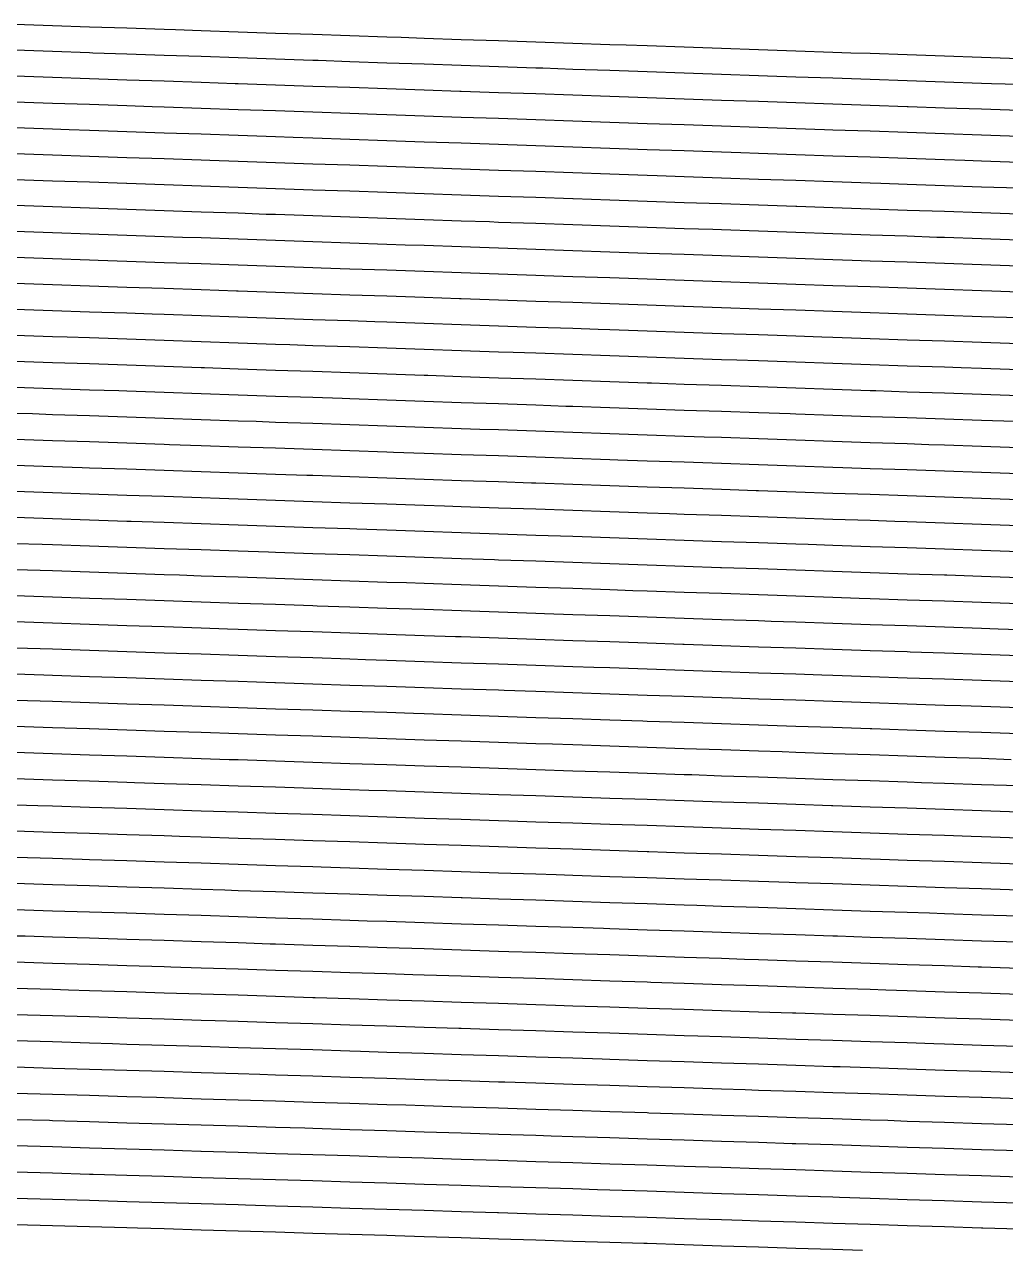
# Model space of a CAD drawing. Header units: metres. Extents: x 228 to 3387, y 31 to 162.
# Drawn here: x 2151.1 to 2234.6, y 32.7 to 137 of the extents above; entities that cross this region are included whole.
import ezdxf

# ---------------------------------------------------------------- set-up
doc = ezdxf.new("R2010")
doc.units = ezdxf.units.M
for name, color, linetype in [('Vs_1000', 7, 'Continuous'), ('Vs_1025', 7, 'Continuous'), ('Vs_1050', 7, 'Continuous'), ('Vs_1075', 7, 'Continuous'), ('Vs_1100', 7, 'Continuous'), ('Vs_1125', 7, 'Continuous'), ('Vs_1150', 7, 'Continuous'), ('Vs_1175', 7, 'Continuous'), ('Vs_1200', 7, 'Continuous'), ('Vs_1225', 7, 'Continuous'), ('Vs_1250', 7, 'Continuous'), ('Vs_1275', 7, 'Continuous'), ('Vs_1300', 7, 'Continuous'), ('Vs_1325', 7, 'Continuous'), ('Vs_1350', 7, 'Continuous'), ('Vs_1375', 7, 'Continuous'), ('Vs_1400', 7, 'Continuous'), ('Vs_1425', 7, 'Continuous'), ('Vs_1450', 7, 'Continuous'), ('Vs_1475', 7, 'Continuous'), ('Vs_1500', 7, 'Continuous'), ('Vs_1525', 7, 'Continuous'), ('Vs_1550', 7, 'Continuous'), ('Vs_400', 7, 'Continuous'), ('Vs_425', 7, 'Continuous'), ('Vs_450', 7, 'Continuous'), ('Vs_475', 7, 'Continuous'), ('Vs_500', 7, 'Continuous'), ('Vs_525', 7, 'Continuous'), ('Vs_550', 7, 'Continuous'), ('Vs_575', 7, 'Continuous'), ('Vs_600', 7, 'Continuous'), ('Vs_625', 7, 'Continuous'), ('Vs_650', 7, 'Continuous'), ('Vs_675', 7, 'Continuous'), ('Vs_700', 7, 'Continuous'), ('Vs_725', 7, 'Continuous'), ('Vs_750', 7, 'Continuous'), ('Vs_775', 7, 'Continuous'), ('Vs_800', 7, 'Continuous'), ('Vs_825', 7, 'Continuous'), ('Vs_850', 7, 'Continuous'), ('Vs_875', 7, 'Continuous'), ('Vs_900', 7, 'Continuous'), ('Vs_925', 7, 'Continuous'), ('Vs_950', 7, 'Continuous'), ('Vs_975', 7, 'Continuous')]:
    doc.layers.add(name, color=color, linetype=linetype)

msp = doc.modelspace()

# ---------------------------------------------------------------- linework, layer by layer
at = {"layer": 'Vs_1000'}
msp.add_lwpolyline([(2235.72, 81.08), (2232.56, 81.19), (2229.4, 81.3), (2226.23, 81.4), (2223.07, 81.51), (2219.91, 81.62), (2218.96, 81.65), (2216.75, 81.72), (2213.59, 81.83), (2210.42, 81.94), (2207.26, 82.04), (2204.1, 82.15), (2200.94, 82.26), (2199.57, 82.3), (2197.78, 82.36), (2194.62, 82.47), (2191.45, 82.57), (2188.29, 82.68), (2185.13, 82.79), (2181.97, 82.89), (2180.15, 82.95), (2178.81, 83), (2175.65, 83.11), (2172.48, 83.21), (2169.32, 83.32), (2166.16, 83.42), (2163, 83.53), (2160.64, 83.61), (2159.84, 83.63), (2156.67, 83.74), (2153.51, 83.85), (2150.35, 83.95)], dxfattribs=at)
at = {"layer": 'Vs_1025'}
msp.add_lwpolyline([(2235.72, 78.87), (2232.56, 78.98), (2230.79, 79.04), (2229.4, 79.08), (2226.23, 79.19), (2223.07, 79.3), (2219.91, 79.4), (2216.75, 79.51), (2213.59, 79.61), (2211.38, 79.69), (2210.42, 79.72), (2207.26, 79.83), (2204.1, 79.93), (2200.94, 80.04), (2197.78, 80.15), (2194.62, 80.25), (2191.94, 80.34), (2191.45, 80.36), (2188.29, 80.46), (2185.13, 80.57), (2181.97, 80.68), (2178.81, 80.78), (2175.65, 80.89), (2172.48, 80.99), (2172.43, 80.99), (2169.32, 81.1), (2166.16, 81.2), (2163, 81.31), (2159.84, 81.41), (2156.67, 81.52), (2153.51, 81.62), (2152.77, 81.65), (2150.35, 81.73)], dxfattribs=at)
at = {"layer": 'Vs_1050'}
msp.add_lwpolyline([(2235.72, 76.66), (2232.56, 76.76), (2229.4, 76.87), (2226.23, 76.97), (2223.22, 77.08), (2223.07, 77.08), (2219.91, 77.19), (2216.75, 77.29), (2213.59, 77.4), (2210.42, 77.5), (2207.26, 77.61), (2204.1, 77.72), (2203.75, 77.73), (2200.94, 77.82), (2197.78, 77.93), (2194.62, 78.03), (2191.45, 78.14), (2188.29, 78.25), (2185.13, 78.35), (2184.23, 78.38), (2181.97, 78.46), (2178.81, 78.56), (2175.65, 78.67), (2172.48, 78.77), (2169.32, 78.88), (2166.16, 78.98), (2164.6, 79.04), (2163, 79.09), (2159.84, 79.19), (2156.67, 79.3), (2153.51, 79.4), (2150.35, 79.5)], dxfattribs=at)
at = {"layer": 'Vs_1075'}
msp.add_lwpolyline([(2235.08, 74.46), (2232.56, 74.55), (2229.4, 74.65), (2226.23, 74.76), (2223.07, 74.86), (2219.91, 74.97), (2216.75, 75.08), (2215.59, 75.12), (2213.59, 75.18), (2210.42, 75.29), (2207.26, 75.39), (2204.1, 75.5), (2200.94, 75.61), (2197.78, 75.71), (2196.06, 75.77), (2194.62, 75.82), (2191.45, 75.92), (2188.29, 76.03), (2185.13, 76.13), (2181.97, 76.24), (2178.81, 76.34), (2176.44, 76.42), (2175.65, 76.45), (2172.48, 76.55), (2169.32, 76.66), (2166.16, 76.76), (2163, 76.87), (2159.84, 76.97), (2156.67, 77.07), (2156.64, 77.08), (2153.51, 77.18), (2150.35, 77.28)], dxfattribs=at)
at = {"layer": 'Vs_1100'}
msp.add_lwpolyline([(2235.72, 72.23), (2232.56, 72.33), (2229.4, 72.44), (2227.46, 72.5), (2226.23, 72.54), (2223.07, 72.65), (2219.91, 72.75), (2216.75, 72.86), (2213.59, 72.97), (2210.42, 73.07), (2207.91, 73.16), (2207.26, 73.18), (2204.1, 73.28), (2200.94, 73.39), (2197.78, 73.49), (2194.62, 73.6), (2191.45, 73.7), (2188.29, 73.81), (2188.29, 73.81), (2185.13, 73.91), (2181.97, 74.02), (2178.81, 74.12), (2175.65, 74.23), (2172.48, 74.33), (2169.32, 74.44), (2168.53, 74.46), (2166.16, 74.54), (2163, 74.64), (2159.84, 74.75), (2156.67, 74.85), (2153.51, 74.95), (2150.35, 75.06)], dxfattribs=at)
at = {"layer": 'Vs_1125'}
msp.add_lwpolyline([(2235.72, 70.01), (2232.56, 70.12), (2229.4, 70.22), (2226.23, 70.33), (2223.07, 70.43), (2219.91, 70.54), (2219.78, 70.54), (2216.75, 70.64), (2213.59, 70.75), (2210.42, 70.85), (2207.26, 70.96), (2204.1, 71.07), (2200.94, 71.17), (2200.16, 71.2), (2197.78, 71.28), (2194.62, 71.38), (2191.45, 71.48), (2188.29, 71.59), (2185.13, 71.69), (2181.97, 71.8), (2180.43, 71.85), (2178.81, 71.9), (2175.65, 72.01), (2172.48, 72.11), (2169.32, 72.21), (2166.16, 72.32), (2163, 72.42), (2160.49, 72.5), (2159.84, 72.52), (2156.67, 72.63), (2153.51, 72.73), (2150.35, 72.83)], dxfattribs=at)
at = {"layer": 'Vs_1150'}
msp.add_lwpolyline([(2235.72, 67.79), (2232.56, 67.9), (2231.68, 67.93), (2229.4, 68.01), (2226.23, 68.11), (2223.07, 68.22), (2219.91, 68.32), (2216.75, 68.43), (2213.59, 68.53), (2212.05, 68.58), (2210.42, 68.64), (2207.26, 68.74), (2204.1, 68.85), (2200.94, 68.95), (2197.78, 69.06), (2194.62, 69.16), (2192.34, 69.24), (2191.45, 69.27), (2188.29, 69.37), (2185.13, 69.47), (2181.97, 69.58), (2178.81, 69.68), (2175.65, 69.79), (2172.48, 69.89), (2172.45, 69.89), (2169.32, 69.99), (2166.16, 70.09), (2163, 70.2), (2159.84, 70.3), (2156.67, 70.4), (2153.51, 70.5), (2152.27, 70.54), (2150.35, 70.6)], dxfattribs=at)
at = {"layer": 'Vs_1175'}
msp.add_lwpolyline([(2235.72, 65.58), (2232.56, 65.68), (2229.4, 65.79), (2226.23, 65.89), (2223.96, 65.97), (2223.07, 66), (2219.91, 66.1), (2216.75, 66.21), (2213.59, 66.31), (2210.42, 66.42), (2207.26, 66.52), (2204.25, 66.62), (2204.1, 66.63), (2200.94, 66.73), (2197.78, 66.84), (2194.62, 66.94), (2191.45, 67.05), (2188.29, 67.15), (2185.13, 67.25), (2184.41, 67.28), (2181.97, 67.36), (2178.81, 67.46), (2175.65, 67.56), (2172.48, 67.67), (2169.32, 67.77), (2166.16, 67.87), (2164.33, 67.93), (2163, 67.97), (2159.84, 68.07), (2156.67, 68.18), (2153.51, 68.28), (2150.35, 68.38)], dxfattribs=at)
at = {"layer": 'Vs_1200'}
msp.add_lwpolyline([(2235.72, 63.36), (2232.56, 63.47), (2229.4, 63.57), (2226.23, 63.68), (2223.07, 63.78), (2219.91, 63.89), (2216.75, 63.99), (2216.18, 64.01), (2213.59, 64.1), (2210.42, 64.2), (2207.26, 64.3), (2204.1, 64.41), (2200.94, 64.51), (2197.78, 64.62), (2196.37, 64.66), (2194.62, 64.72), (2191.45, 64.82), (2188.29, 64.93), (2185.13, 65.03), (2181.97, 65.13), (2178.81, 65.24), (2176.37, 65.32), (2175.65, 65.34), (2172.48, 65.44), (2169.32, 65.54), (2166.16, 65.65), (2163, 65.75), (2159.84, 65.85), (2156.67, 65.95), (2156.03, 65.97), (2153.51, 66.05), (2150.35, 66.15)], dxfattribs=at)
at = {"layer": 'Vs_1225'}
msp.add_lwpolyline([(2235.72, 61.15), (2232.56, 61.25), (2229.4, 61.35), (2228.12, 61.4), (2226.23, 61.46), (2223.07, 61.56), (2219.91, 61.67), (2216.75, 61.77), (2213.59, 61.88), (2210.42, 61.98), (2208.33, 62.05), (2207.26, 62.09), (2204.1, 62.19), (2200.94, 62.29), (2197.78, 62.4), (2194.62, 62.5), (2191.45, 62.6), (2188.38, 62.7), (2188.29, 62.71), (2185.13, 62.81), (2181.97, 62.91), (2178.81, 63.01), (2175.65, 63.12), (2172.48, 63.22), (2169.32, 63.32), (2168.17, 63.36), (2166.16, 63.42), (2163, 63.52), (2159.84, 63.62), (2156.67, 63.72), (2153.51, 63.82), (2150.35, 63.92)], dxfattribs=at)
at = {"layer": 'Vs_1250'}
msp.add_lwpolyline([(2235.72, 58.93), (2232.56, 59.03), (2229.4, 59.14), (2226.23, 59.24), (2223.07, 59.35), (2220.3, 59.44), (2219.91, 59.45), (2216.75, 59.55), (2213.59, 59.66), (2210.42, 59.76), (2207.26, 59.87), (2204.1, 59.97), (2200.94, 60.07), (2200.39, 60.09), (2197.78, 60.18), (2194.62, 60.28), (2191.45, 60.38), (2188.29, 60.48), (2185.13, 60.59), (2181.97, 60.69), (2180.27, 60.74), (2178.81, 60.79), (2175.65, 60.89), (2172.48, 60.99), (2169.32, 61.1), (2166.16, 61.2), (2163, 61.3), (2159.84, 61.4), (2159.8, 61.4), (2156.67, 61.5), (2153.51, 61.59), (2150.35, 61.69)], dxfattribs=at)
at = {"layer": 'Vs_1275'}
msp.add_lwpolyline([(2235.72, 56.71), (2232.56, 56.81), (2232.27, 56.82), (2229.4, 56.92), (2226.23, 57.02), (2223.07, 57.13), (2219.91, 57.23), (2216.75, 57.33), (2213.59, 57.44), (2212.4, 57.48), (2210.42, 57.54), (2207.26, 57.65), (2204.1, 57.75), (2200.94, 57.85), (2197.78, 57.95), (2194.62, 58.06), (2192.35, 58.13), (2191.45, 58.16), (2188.29, 58.26), (2185.13, 58.36), (2181.97, 58.47), (2178.81, 58.57), (2175.65, 58.67), (2172.48, 58.77), (2172.02, 58.78), (2169.32, 58.87), (2166.16, 58.97), (2163, 59.07), (2159.84, 59.17), (2156.67, 59.27), (2153.51, 59.37), (2151.18, 59.44), (2150.35, 59.46)], dxfattribs=at)
at = {"layer": 'Vs_1300'}
msp.add_lwpolyline([(2235.72, 54.49), (2232.56, 54.6), (2229.4, 54.7), (2226.23, 54.8), (2224.4, 54.86), (2223.07, 54.91), (2219.91, 55.01), (2216.75, 55.12), (2213.59, 55.22), (2210.42, 55.32), (2207.26, 55.42), (2204.41, 55.52), (2204.1, 55.53), (2200.94, 55.63), (2197.78, 55.73), (2194.62, 55.84), (2191.45, 55.94), (2188.29, 56.04), (2185.13, 56.14), (2184.18, 56.17), (2181.97, 56.24), (2178.81, 56.34), (2175.65, 56.44), (2172.48, 56.54), (2169.32, 56.64), (2166.16, 56.74), (2163.57, 56.82), (2163, 56.84), (2159.84, 56.94), (2156.67, 57.04), (2153.51, 57.14), (2150.35, 57.23)], dxfattribs=at)
at = {"layer": 'Vs_1325'}
msp.add_lwpolyline([(2235.72, 52.27), (2232.56, 52.38), (2229.4, 52.48), (2226.23, 52.59), (2223.07, 52.69), (2219.91, 52.79), (2216.75, 52.9), (2216.46, 52.9), (2213.59, 53), (2210.42, 53.1), (2207.26, 53.2), (2204.1, 53.31), (2200.94, 53.41), (2197.78, 53.51), (2196.31, 53.56), (2194.62, 53.61), (2191.45, 53.71), (2188.29, 53.82), (2185.13, 53.92), (2181.97, 54.02), (2178.81, 54.12), (2175.86, 54.21), (2175.65, 54.22), (2172.48, 54.32), (2169.32, 54.42), (2166.16, 54.52), (2163, 54.61), (2159.84, 54.71), (2156.67, 54.81), (2154.88, 54.86), (2153.51, 54.91), (2150.35, 55)], dxfattribs=at)
at = {"layer": 'Vs_1350'}
msp.add_lwpolyline([(2235.72, 50.06), (2232.56, 50.16), (2229.4, 50.26), (2228.5, 50.29), (2226.23, 50.37), (2223.07, 50.47), (2219.91, 50.57), (2216.75, 50.67), (2213.59, 50.78), (2210.42, 50.88), (2208.42, 50.94), (2207.26, 50.98), (2204.1, 51.08), (2200.94, 51.19), (2197.78, 51.29), (2194.62, 51.39), (2191.45, 51.49), (2188.29, 51.59), (2188.09, 51.6), (2185.13, 51.69), (2181.97, 51.79), (2178.81, 51.89), (2175.65, 51.99), (2172.48, 52.09), (2169.32, 52.19), (2167.35, 52.25), (2166.16, 52.29), (2163, 52.39), (2159.84, 52.48), (2156.67, 52.58), (2153.51, 52.68), (2150.35, 52.77)], dxfattribs=at)
at = {"layer": 'Vs_1375'}
msp.add_lwpolyline([(2235.72, 47.84), (2232.56, 47.94), (2229.4, 48.04), (2226.23, 48.15), (2223.07, 48.25), (2220.52, 48.33), (2219.91, 48.35), (2216.75, 48.45), (2213.59, 48.56), (2210.42, 48.66), (2207.26, 48.76), (2204.1, 48.86), (2200.94, 48.96), (2200.28, 48.98), (2197.78, 49.07), (2194.62, 49.17), (2191.45, 49.27), (2188.29, 49.37), (2185.13, 49.47), (2181.97, 49.57), (2179.72, 49.64), (2178.81, 49.67), (2175.65, 49.77), (2172.48, 49.86), (2169.32, 49.96), (2166.16, 50.06), (2163, 50.16), (2159.84, 50.25), (2158.61, 50.29), (2156.67, 50.35), (2153.51, 50.45), (2150.35, 50.54)], dxfattribs=at)
at = {"layer": 'Vs_1400'}
msp.add_lwpolyline([(2235.72, 45.62), (2232.6, 45.72), (2232.56, 45.72), (2229.4, 45.82), (2226.23, 45.93), (2223.07, 46.03), (2219.91, 46.13), (2216.75, 46.23), (2213.59, 46.33), (2212.44, 46.37), (2210.42, 46.44), (2207.26, 46.54), (2204.1, 46.64), (2200.94, 46.74), (2197.78, 46.84), (2194.62, 46.94), (2192.01, 47.03), (2191.45, 47.04), (2188.29, 47.14), (2185.13, 47.24), (2181.97, 47.34), (2178.81, 47.44), (2175.65, 47.54), (2172.48, 47.64), (2171.15, 47.68), (2169.32, 47.73), (2166.16, 47.83), (2163, 47.93), (2159.84, 48.02), (2156.67, 48.12), (2153.51, 48.21), (2150.35, 48.31)], dxfattribs=at)
at = {"layer": 'Vs_1425'}
msp.add_lwpolyline([(2235.72, 43.4), (2232.56, 43.5), (2229.4, 43.6), (2226.23, 43.7), (2224.57, 43.76), (2223.07, 43.81), (2219.91, 43.91), (2216.75, 44.01), (2213.59, 44.11), (2210.42, 44.21), (2207.26, 44.32), (2204.25, 44.41), (2204.1, 44.42), (2200.94, 44.52), (2197.78, 44.62), (2194.62, 44.72), (2191.45, 44.82), (2188.29, 44.92), (2185.13, 45.02), (2183.58, 45.07), (2181.97, 45.12), (2178.81, 45.21), (2175.65, 45.31), (2172.48, 45.41), (2169.32, 45.51), (2166.16, 45.6), (2163, 45.7), (2162.35, 45.72), (2159.84, 45.79), (2156.67, 45.89), (2153.51, 45.98), (2150.35, 46.08)], dxfattribs=at)
at = {"layer": 'Vs_1450'}
msp.add_lwpolyline([(2235.72, 41.18), (2232.56, 41.28), (2229.4, 41.38), (2226.23, 41.48), (2223.07, 41.59), (2219.91, 41.69), (2216.75, 41.79), (2216.45, 41.8), (2213.59, 41.89), (2210.42, 41.99), (2207.26, 42.09), (2204.1, 42.19), (2200.94, 42.29), (2197.78, 42.39), (2195.93, 42.45), (2194.62, 42.49), (2191.45, 42.59), (2188.29, 42.69), (2185.13, 42.79), (2181.97, 42.89), (2178.81, 42.99), (2175.65, 43.08), (2174.97, 43.11), (2172.48, 43.18), (2169.32, 43.28), (2166.16, 43.37), (2163, 43.47), (2159.84, 43.56), (2156.67, 43.66), (2153.51, 43.75), (2153.25, 43.76), (2150.35, 43.84)], dxfattribs=at)
at = {"layer": 'Vs_1475'}
msp.add_lwpolyline([(2235.72, 38.96), (2232.56, 39.06), (2229.4, 39.16), (2228.62, 39.19), (2226.23, 39.26), (2223.07, 39.36), (2219.91, 39.47), (2216.75, 39.57), (2213.59, 39.67), (2210.42, 39.77), (2208.22, 39.84), (2207.26, 39.87), (2204.1, 39.97), (2200.94, 40.07), (2197.78, 40.17), (2194.62, 40.27), (2191.45, 40.37), (2188.29, 40.47), (2187.46, 40.49), (2185.13, 40.56), (2181.97, 40.66), (2178.81, 40.76), (2175.65, 40.86), (2172.48, 40.95), (2169.32, 41.05), (2166.16, 41.14), (2166.13, 41.15), (2163, 41.24), (2159.84, 41.33), (2156.67, 41.43), (2153.51, 41.52), (2150.35, 41.61)], dxfattribs=at)
at = {"layer": 'Vs_1500'}
msp.add_lwpolyline([(2235.72, 36.74), (2232.56, 36.84), (2229.4, 36.94), (2226.23, 37.04), (2223.07, 37.14), (2220.47, 37.23), (2219.91, 37.24), (2216.75, 37.34), (2213.59, 37.45), (2210.42, 37.55), (2207.26, 37.65), (2204.1, 37.75), (2200.94, 37.85), (2199.87, 37.88), (2197.78, 37.95), (2194.62, 38.04), (2191.45, 38.14), (2188.29, 38.24), (2185.13, 38.34), (2181.97, 38.44), (2178.81, 38.53), (2178.81, 38.53), (2175.65, 38.63), (2172.48, 38.72), (2169.32, 38.82), (2166.16, 38.91), (2163, 39.01), (2159.84, 39.1), (2156.98, 39.19), (2156.67, 39.19), (2153.51, 39.29), (2150.35, 39.38)], dxfattribs=at)
at = {"layer": 'Vs_1525'}
msp.add_lwpolyline([(2235.72, 34.52), (2232.67, 34.61), (2232.56, 34.62), (2229.4, 34.72), (2226.23, 34.82), (2223.07, 34.92), (2219.91, 35.02), (2216.75, 35.12), (2213.59, 35.22), (2212.2, 35.27), (2210.42, 35.32), (2207.26, 35.42), (2204.1, 35.52), (2200.94, 35.62), (2197.78, 35.72), (2194.62, 35.82), (2191.45, 35.92), (2191.36, 35.92), (2188.29, 36.01), (2185.13, 36.11), (2181.97, 36.21), (2178.81, 36.3), (2175.65, 36.4), (2172.48, 36.5), (2169.92, 36.57), (2169.32, 36.59), (2166.16, 36.68), (2163, 36.78), (2159.84, 36.87), (2156.67, 36.96), (2153.51, 37.05), (2150.35, 37.14)], dxfattribs=at)
at = {"layer": 'Vs_1550'}
msp.add_lwpolyline([(2222.42, 32.72), (2219.91, 32.8), (2216.75, 32.9), (2213.59, 33), (2210.42, 33.1), (2207.26, 33.2), (2204.1, 33.3), (2203.81, 33.31), (2200.94, 33.4), (2197.78, 33.49), (2194.62, 33.59), (2191.45, 33.69), (2188.29, 33.79), (2185.13, 33.88), (2182.66, 33.96), (2181.97, 33.98), (2178.81, 34.08), (2175.65, 34.17), (2172.48, 34.27), (2169.32, 34.36), (2166.16, 34.45), (2163, 34.55), (2160.74, 34.61), (2159.84, 34.64), (2156.67, 34.73), (2153.51, 34.82), (2150.35, 34.91)], dxfattribs=at)
at = {"layer": 'Vs_400'}
msp.add_lwpolyline([(2235.72, 134.07), (2232.56, 134.18), (2229.4, 134.29), (2226.23, 134.4), (2223.07, 134.51), (2221.42, 134.56), (2219.91, 134.61), (2216.75, 134.72), (2213.59, 134.83), (2210.42, 134.94), (2207.26, 135.05), (2204.1, 135.16), (2202.32, 135.22), (2200.94, 135.26), (2197.78, 135.37), (2194.62, 135.48), (2191.45, 135.59), (2188.29, 135.69), (2185.13, 135.8), (2183.18, 135.87), (2181.97, 135.91), (2178.81, 136.02), (2175.65, 136.13), (2172.48, 136.23), (2169.32, 136.34), (2166.16, 136.45), (2163.98, 136.52), (2163, 136.56), (2159.84, 136.66), (2156.67, 136.77), (2153.51, 136.88), (2150.35, 136.98)], dxfattribs=at)
at = {"layer": 'Vs_425'}
msp.add_lwpolyline([(2235.72, 131.87), (2233.41, 131.95), (2232.56, 131.98), (2229.4, 132.09), (2226.23, 132.2), (2223.07, 132.3), (2219.91, 132.41), (2216.75, 132.52), (2214.33, 132.6), (2213.59, 132.63), (2210.42, 132.74), (2207.26, 132.84), (2204.1, 132.95), (2200.94, 133.06), (2197.78, 133.17), (2195.24, 133.26), (2194.62, 133.28), (2191.45, 133.39), (2188.29, 133.49), (2185.13, 133.6), (2181.97, 133.71), (2178.81, 133.82), (2176.12, 133.91), (2175.65, 133.93), (2172.48, 134.03), (2169.32, 134.14), (2166.16, 134.25), (2163, 134.36), (2159.84, 134.46), (2156.94, 134.56), (2156.67, 134.57), (2153.51, 134.68), (2150.35, 134.79)], dxfattribs=at)
at = {"layer": 'Vs_450'}
msp.add_lwpolyline([(2235.72, 129.67), (2232.56, 129.78), (2229.4, 129.88), (2226.31, 129.99), (2226.23, 129.99), (2223.07, 130.1), (2219.91, 130.21), (2216.75, 130.32), (2213.59, 130.43), (2210.42, 130.53), (2207.26, 130.64), (2207.24, 130.64), (2204.1, 130.75), (2200.94, 130.86), (2197.78, 130.97), (2194.62, 131.08), (2191.45, 131.18), (2188.29, 131.29), (2188.16, 131.3), (2185.13, 131.4), (2181.97, 131.51), (2178.81, 131.62), (2175.65, 131.72), (2172.48, 131.83), (2169.32, 131.94), (2169.06, 131.95), (2166.16, 132.05), (2163, 132.16), (2159.84, 132.26), (2156.67, 132.37), (2153.51, 132.48), (2150.35, 132.59)], dxfattribs=at)
at = {"layer": 'Vs_475'}
msp.add_lwpolyline([(2235.72, 127.46), (2232.56, 127.57), (2229.4, 127.68), (2226.23, 127.79), (2223.07, 127.9), (2219.91, 128.01), (2219.2, 128.03), (2216.75, 128.11), (2213.59, 128.22), (2210.42, 128.33), (2207.26, 128.44), (2204.1, 128.55), (2200.94, 128.66), (2200.14, 128.68), (2197.78, 128.76), (2194.62, 128.87), (2191.45, 128.98), (2188.29, 129.09), (2185.13, 129.2), (2181.97, 129.31), (2181.08, 129.34), (2178.81, 129.41), (2175.65, 129.52), (2172.48, 129.63), (2169.32, 129.74), (2166.16, 129.85), (2163, 129.96), (2162, 129.99), (2159.84, 130.06), (2156.67, 130.17), (2153.51, 130.28), (2150.35, 130.39)], dxfattribs=at)
at = {"layer": 'Vs_500'}
msp.add_lwpolyline([(2235.72, 125.26), (2232.56, 125.37), (2231.14, 125.42), (2229.4, 125.48), (2226.23, 125.59), (2223.07, 125.69), (2219.91, 125.8), (2216.75, 125.91), (2213.59, 126.02), (2212.08, 126.07), (2210.42, 126.13), (2207.26, 126.24), (2204.1, 126.34), (2200.94, 126.45), (2197.78, 126.56), (2194.62, 126.67), (2193.04, 126.72), (2191.45, 126.78), (2188.29, 126.89), (2185.13, 126.99), (2181.97, 127.1), (2178.81, 127.21), (2175.65, 127.32), (2174, 127.38), (2172.48, 127.43), (2169.32, 127.54), (2166.16, 127.65), (2163, 127.75), (2159.84, 127.86), (2156.67, 127.97), (2154.94, 128.03), (2153.51, 128.08), (2150.35, 128.19)], dxfattribs=at)
at = {"layer": 'Vs_525'}
msp.add_lwpolyline([(2235.72, 123.06), (2232.56, 123.16), (2229.4, 123.27), (2226.23, 123.38), (2224, 123.46), (2223.07, 123.49), (2219.91, 123.6), (2216.75, 123.71), (2213.59, 123.81), (2210.42, 123.92), (2207.26, 124.03), (2204.95, 124.11), (2204.1, 124.14), (2200.94, 124.25), (2197.78, 124.36), (2194.62, 124.47), (2191.45, 124.57), (2188.29, 124.68), (2185.93, 124.76), (2185.13, 124.79), (2181.97, 124.9), (2178.81, 125.01), (2175.65, 125.12), (2172.48, 125.23), (2169.32, 125.33), (2166.91, 125.42), (2166.16, 125.44), (2163, 125.55), (2159.84, 125.66), (2156.67, 125.77), (2153.51, 125.88), (2150.35, 125.99)], dxfattribs=at)
at = {"layer": 'Vs_550'}
msp.add_lwpolyline([(2235.72, 120.85), (2232.56, 120.96), (2229.4, 121.07), (2226.23, 121.18), (2223.07, 121.28), (2219.91, 121.39), (2216.85, 121.5), (2216.75, 121.5), (2213.59, 121.61), (2210.42, 121.72), (2207.26, 121.83), (2204.1, 121.94), (2200.94, 122.04), (2197.82, 122.15), (2197.78, 122.15), (2194.62, 122.26), (2191.45, 122.37), (2188.29, 122.48), (2185.13, 122.59), (2181.97, 122.7), (2178.81, 122.8), (2178.81, 122.8), (2175.65, 122.91), (2172.48, 123.02), (2169.32, 123.13), (2166.16, 123.24), (2163, 123.35), (2159.84, 123.46), (2159.82, 123.46), (2156.67, 123.57), (2153.51, 123.67), (2150.35, 123.78)], dxfattribs=at)
at = {"layer": 'Vs_575'}
msp.add_lwpolyline([(2235.72, 118.65), (2232.56, 118.75), (2229.4, 118.86), (2228.74, 118.88), (2226.23, 118.97), (2223.07, 119.08), (2219.91, 119.19), (2216.75, 119.3), (2213.59, 119.4), (2210.42, 119.51), (2209.69, 119.54), (2207.26, 119.62), (2204.1, 119.73), (2200.94, 119.84), (2197.78, 119.95), (2194.62, 120.06), (2191.45, 120.16), (2190.68, 120.19), (2188.29, 120.27), (2185.13, 120.38), (2181.97, 120.49), (2178.81, 120.6), (2175.65, 120.71), (2172.48, 120.82), (2171.69, 120.84), (2169.32, 120.93), (2166.16, 121.03), (2163, 121.14), (2159.84, 121.25), (2156.67, 121.36), (2153.51, 121.47), (2152.72, 121.5), (2150.35, 121.58)], dxfattribs=at)
at = {"layer": 'Vs_600'}
msp.add_lwpolyline([(2235.72, 116.44), (2232.56, 116.55), (2229.4, 116.66), (2226.23, 116.76), (2223.07, 116.87), (2221.56, 116.92), (2219.91, 116.98), (2216.75, 117.09), (2213.59, 117.2), (2210.42, 117.31), (2207.26, 117.42), (2204.1, 117.52), (2202.52, 117.58), (2200.94, 117.63), (2197.78, 117.74), (2194.62, 117.85), (2191.45, 117.96), (2188.29, 118.07), (2185.13, 118.18), (2183.53, 118.23), (2181.97, 118.28), (2178.81, 118.39), (2175.65, 118.5), (2172.48, 118.61), (2169.32, 118.72), (2166.16, 118.83), (2164.56, 118.88), (2163, 118.94), (2159.84, 119.05), (2156.67, 119.16), (2153.51, 119.27), (2150.35, 119.37)], dxfattribs=at)
at = {"layer": 'Vs_625'}
msp.add_lwpolyline([(2235.72, 114.23), (2233.43, 114.31), (2232.56, 114.34), (2229.4, 114.45), (2226.23, 114.56), (2223.07, 114.67), (2219.91, 114.77), (2216.75, 114.88), (2214.37, 114.96), (2213.59, 114.99), (2210.42, 115.1), (2207.26, 115.21), (2204.1, 115.32), (2200.94, 115.43), (2197.78, 115.53), (2195.34, 115.62), (2194.62, 115.64), (2191.45, 115.75), (2188.29, 115.86), (2185.13, 115.97), (2181.97, 116.08), (2178.81, 116.19), (2176.36, 116.27), (2175.65, 116.3), (2172.48, 116.4), (2169.32, 116.51), (2166.16, 116.62), (2163, 116.73), (2159.84, 116.84), (2157.41, 116.92), (2156.67, 116.95), (2153.51, 117.06), (2150.35, 117.17)], dxfattribs=at)
at = {"layer": 'Vs_650'}
msp.add_lwpolyline([(2235.72, 112.03), (2232.56, 112.13), (2229.4, 112.24), (2226.23, 112.35), (2226.21, 112.35), (2223.07, 112.46), (2219.91, 112.57), (2216.75, 112.68), (2213.59, 112.78), (2210.42, 112.89), (2207.26, 113), (2207.16, 113.01), (2204.1, 113.11), (2200.94, 113.22), (2197.78, 113.33), (2194.62, 113.44), (2191.45, 113.54), (2188.29, 113.65), (2188.15, 113.66), (2185.13, 113.76), (2181.97, 113.87), (2178.81, 113.98), (2175.65, 114.09), (2172.48, 114.2), (2169.32, 114.31), (2169.18, 114.31), (2166.16, 114.42), (2163, 114.52), (2159.84, 114.63), (2156.67, 114.74), (2153.51, 114.85), (2150.35, 114.96)], dxfattribs=at)
at = {"layer": 'Vs_675'}
msp.add_lwpolyline([(2235.72, 109.82), (2232.56, 109.93), (2229.4, 110.04), (2226.23, 110.14), (2223.07, 110.25), (2219.91, 110.36), (2218.98, 110.39), (2216.75, 110.47), (2213.59, 110.58), (2210.42, 110.69), (2207.26, 110.79), (2204.1, 110.9), (2200.94, 111.01), (2199.94, 111.05), (2197.78, 111.12), (2194.62, 111.23), (2191.45, 111.34), (2188.29, 111.45), (2185.13, 111.55), (2181.97, 111.66), (2180.94, 111.7), (2178.81, 111.77), (2175.65, 111.88), (2172.48, 111.99), (2169.32, 112.1), (2166.16, 112.21), (2163, 112.32), (2161.98, 112.35), (2159.84, 112.43), (2156.67, 112.53), (2153.51, 112.64), (2150.35, 112.75)], dxfattribs=at)
at = {"layer": 'Vs_700'}
msp.add_lwpolyline([(2235.72, 107.61), (2232.56, 107.72), (2230.82, 107.78), (2229.4, 107.83), (2226.23, 107.94), (2223.07, 108.04), (2219.91, 108.15), (2216.75, 108.26), (2213.59, 108.37), (2211.74, 108.43), (2210.42, 108.48), (2207.26, 108.59), (2204.1, 108.69), (2200.94, 108.8), (2197.78, 108.91), (2194.62, 109.02), (2192.7, 109.09), (2191.45, 109.13), (2188.29, 109.24), (2185.13, 109.35), (2181.97, 109.45), (2178.81, 109.56), (2175.65, 109.67), (2173.71, 109.74), (2172.48, 109.78), (2169.32, 109.89), (2166.16, 110), (2163, 110.11), (2159.84, 110.22), (2156.67, 110.33), (2154.75, 110.39), (2153.51, 110.43), (2150.35, 110.54)], dxfattribs=at)
at = {"layer": 'Vs_725'}
msp.add_lwpolyline([(2235.72, 105.4), (2232.56, 105.51), (2229.4, 105.62), (2226.23, 105.73), (2223.55, 105.82), (2223.07, 105.84), (2219.91, 105.94), (2216.75, 106.05), (2213.59, 106.16), (2210.42, 106.27), (2207.26, 106.38), (2204.47, 106.47), (2204.1, 106.49), (2200.94, 106.59), (2197.78, 106.7), (2194.62, 106.81), (2191.45, 106.92), (2188.29, 107.03), (2185.44, 107.13), (2185.13, 107.14), (2181.97, 107.24), (2178.81, 107.35), (2175.65, 107.46), (2172.48, 107.57), (2169.32, 107.68), (2166.45, 107.78), (2166.16, 107.79), (2163, 107.9), (2159.84, 108.01), (2156.67, 108.12), (2153.51, 108.22), (2150.35, 108.33)], dxfattribs=at)
at = {"layer": 'Vs_750'}
msp.add_lwpolyline([(2235.38, 103.21), (2232.56, 103.3), (2229.4, 103.41), (2226.23, 103.52), (2223.07, 103.63), (2219.91, 103.73), (2216.75, 103.84), (2216.26, 103.86), (2213.59, 103.95), (2210.42, 104.06), (2207.26, 104.17), (2204.1, 104.28), (2200.94, 104.38), (2197.78, 104.49), (2197.19, 104.51), (2194.62, 104.6), (2191.45, 104.71), (2188.29, 104.82), (2185.13, 104.93), (2181.97, 105.03), (2178.81, 105.14), (2178.15, 105.17), (2175.65, 105.25), (2172.48, 105.36), (2169.32, 105.47), (2166.16, 105.58), (2163, 105.69), (2159.84, 105.8), (2159.15, 105.82), (2156.67, 105.9), (2153.51, 106.01), (2150.35, 106.12)], dxfattribs=at)
at = {"layer": 'Vs_775'}
msp.add_lwpolyline([(2235.72, 100.99), (2232.56, 101.09), (2229.4, 101.2), (2228.08, 101.25), (2226.23, 101.31), (2223.07, 101.42), (2219.91, 101.53), (2216.75, 101.63), (2213.59, 101.74), (2210.42, 101.85), (2208.95, 101.9), (2207.26, 101.96), (2204.1, 102.07), (2200.94, 102.17), (2197.78, 102.28), (2194.62, 102.39), (2191.45, 102.5), (2189.88, 102.55), (2188.29, 102.61), (2185.13, 102.72), (2181.97, 102.82), (2178.81, 102.93), (2175.65, 103.04), (2172.48, 103.15), (2170.83, 103.21), (2169.32, 103.26), (2166.16, 103.37), (2163, 103.47), (2159.84, 103.58), (2156.67, 103.69), (2153.51, 103.8), (2151.8, 103.86), (2150.35, 103.91)], dxfattribs=at)
at = {"layer": 'Vs_800'}
msp.add_lwpolyline([(2235.72, 98.78), (2232.56, 98.88), (2229.4, 98.99), (2226.23, 99.1), (2223.07, 99.21), (2220.75, 99.29), (2219.91, 99.31), (2216.75, 99.42), (2213.59, 99.53), (2210.42, 99.64), (2207.26, 99.75), (2204.1, 99.85), (2201.62, 99.94), (2200.94, 99.96), (2197.78, 100.07), (2194.62, 100.18), (2191.45, 100.29), (2188.29, 100.4), (2185.13, 100.5), (2182.53, 100.59), (2181.97, 100.61), (2178.81, 100.72), (2175.65, 100.83), (2172.48, 100.94), (2169.32, 101.05), (2166.16, 101.15), (2163.46, 101.25), (2163, 101.26), (2159.84, 101.37), (2156.67, 101.48), (2153.51, 101.59), (2150.35, 101.7)], dxfattribs=at)
at = {"layer": 'Vs_825'}
msp.add_lwpolyline([(2235.72, 96.57), (2232.56, 96.67), (2232.56, 96.67), (2229.4, 96.78), (2226.23, 96.89), (2223.07, 97), (2219.91, 97.1), (2216.75, 97.21), (2213.59, 97.32), (2213.39, 97.33), (2210.42, 97.43), (2207.26, 97.54), (2204.1, 97.64), (2200.94, 97.75), (2197.78, 97.86), (2194.62, 97.97), (2194.26, 97.98), (2191.45, 98.08), (2188.29, 98.18), (2185.13, 98.29), (2181.97, 98.4), (2178.81, 98.51), (2175.65, 98.62), (2175.15, 98.63), (2172.48, 98.72), (2169.32, 98.83), (2166.16, 98.94), (2163, 99.05), (2159.84, 99.16), (2156.67, 99.26), (2156.04, 99.29), (2153.51, 99.37), (2150.35, 99.48)], dxfattribs=at)
at = {"layer": 'Vs_850'}
msp.add_lwpolyline([(2235.72, 94.36), (2232.56, 94.46), (2229.4, 94.57), (2226.23, 94.68), (2225.19, 94.71), (2223.07, 94.79), (2219.91, 94.89), (2216.75, 95), (2213.59, 95.11), (2210.42, 95.22), (2207.26, 95.32), (2206.01, 95.37), (2204.1, 95.43), (2200.94, 95.54), (2197.78, 95.65), (2194.62, 95.76), (2191.45, 95.86), (2188.29, 95.97), (2186.85, 96.02), (2185.13, 96.08), (2181.97, 96.19), (2178.81, 96.29), (2175.65, 96.4), (2172.48, 96.51), (2169.32, 96.62), (2167.71, 96.67), (2166.16, 96.73), (2163, 96.83), (2159.84, 96.94), (2156.67, 97.05), (2153.51, 97.16), (2150.35, 97.27)], dxfattribs=at)
at = {"layer": 'Vs_875'}
msp.add_lwpolyline([(2235.72, 92.14), (2232.56, 92.25), (2229.4, 92.36), (2226.23, 92.47), (2223.07, 92.57), (2219.91, 92.68), (2217.79, 92.75), (2216.75, 92.79), (2213.59, 92.9), (2210.42, 93), (2207.26, 93.11), (2204.1, 93.22), (2200.94, 93.33), (2198.59, 93.41), (2197.78, 93.43), (2194.62, 93.54), (2191.45, 93.65), (2188.29, 93.76), (2185.13, 93.87), (2181.97, 93.97), (2179.4, 94.06), (2178.81, 94.08), (2175.65, 94.19), (2172.48, 94.3), (2169.32, 94.4), (2166.16, 94.51), (2163, 94.62), (2160.21, 94.71), (2159.84, 94.73), (2156.67, 94.83), (2153.51, 94.94), (2150.35, 95.05)], dxfattribs=at)
at = {"layer": 'Vs_900'}
msp.add_lwpolyline([(2235.72, 89.93), (2232.56, 90.04), (2229.6, 90.14), (2229.4, 90.15), (2226.23, 90.25), (2223.07, 90.36), (2219.91, 90.47), (2216.75, 90.58), (2213.59, 90.68), (2210.42, 90.79), (2210.35, 90.79), (2207.26, 90.9), (2204.1, 91.01), (2200.94, 91.11), (2197.78, 91.22), (2194.62, 91.33), (2191.45, 91.44), (2191.13, 91.45), (2188.29, 91.54), (2185.13, 91.65), (2181.97, 91.76), (2178.81, 91.87), (2175.65, 91.97), (2172.48, 92.08), (2171.9, 92.1), (2169.32, 92.19), (2166.16, 92.3), (2163, 92.4), (2159.84, 92.51), (2156.67, 92.62), (2153.51, 92.72), (2152.63, 92.75), (2150.35, 92.83)], dxfattribs=at)
at = {"layer": 'Vs_925'}
msp.add_lwpolyline([(2235.72, 87.72), (2232.56, 87.83), (2229.4, 87.94), (2226.23, 88.04), (2223.07, 88.15), (2222.15, 88.18), (2219.91, 88.26), (2216.75, 88.36), (2213.59, 88.47), (2210.42, 88.58), (2207.26, 88.69), (2204.1, 88.79), (2202.88, 88.83), (2200.94, 88.9), (2197.78, 89.01), (2194.62, 89.11), (2191.45, 89.22), (2188.29, 89.33), (2185.13, 89.44), (2183.62, 89.49), (2181.97, 89.54), (2178.81, 89.65), (2175.65, 89.76), (2172.48, 89.86), (2169.32, 89.97), (2166.16, 90.08), (2164.32, 90.14), (2163, 90.19), (2159.84, 90.29), (2156.67, 90.4), (2153.51, 90.51), (2150.35, 90.61)], dxfattribs=at)
at = {"layer": 'Vs_950'}
msp.add_lwpolyline([(2235.72, 85.51), (2233.98, 85.57), (2232.56, 85.62), (2229.4, 85.72), (2226.23, 85.83), (2223.07, 85.94), (2219.91, 86.04), (2216.75, 86.15), (2214.67, 86.22), (2213.59, 86.26), (2210.42, 86.36), (2207.26, 86.47), (2204.1, 86.58), (2200.94, 86.69), (2197.78, 86.79), (2195.37, 86.87), (2194.62, 86.9), (2191.45, 87.01), (2188.29, 87.11), (2185.13, 87.22), (2181.97, 87.33), (2178.81, 87.43), (2176.04, 87.53), (2175.65, 87.54), (2172.48, 87.65), (2169.32, 87.75), (2166.16, 87.86), (2163, 87.97), (2159.84, 88.07), (2156.67, 88.18), (2156.66, 88.18), (2153.51, 88.29), (2150.35, 88.39)], dxfattribs=at)
at = {"layer": 'Vs_975'}
msp.add_lwpolyline([(2235.72, 83.3), (2232.56, 83.4), (2229.4, 83.51), (2226.49, 83.61), (2226.23, 83.62), (2223.07, 83.72), (2219.91, 83.83), (2216.75, 83.94), (2213.59, 84.04), (2210.42, 84.15), (2207.26, 84.26), (2207.15, 84.26), (2204.1, 84.36), (2200.94, 84.47), (2197.78, 84.58), (2194.62, 84.68), (2191.45, 84.79), (2188.29, 84.9), (2187.79, 84.91), (2185.13, 85), (2181.97, 85.11), (2178.81, 85.22), (2175.65, 85.32), (2172.48, 85.43), (2169.32, 85.54), (2168.39, 85.57), (2166.16, 85.64), (2163, 85.75), (2159.84, 85.85), (2156.67, 85.96), (2153.51, 86.07), (2150.35, 86.17)], dxfattribs=at)

doc.saveas('drawing.dxf')
